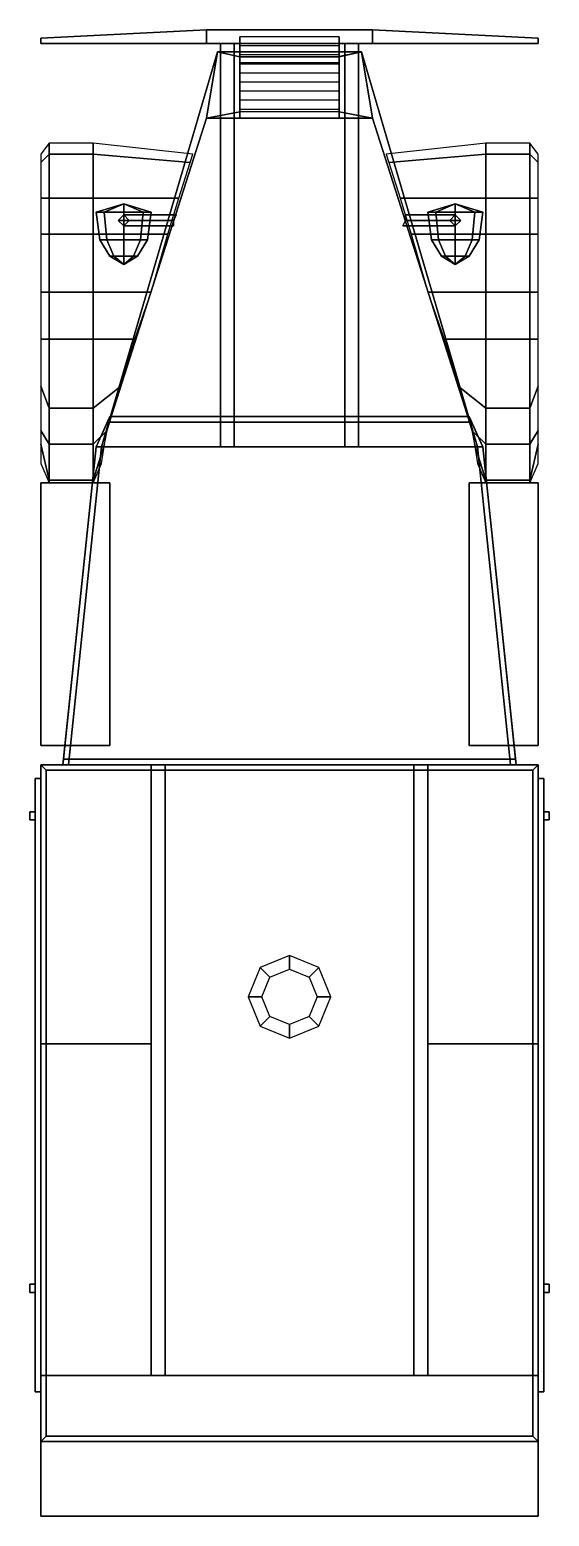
# Model space of a CAD drawing. Extents: x -0.94 to 0.94, y -2.61 to 2.77.
import ezdxf

# ---------------------------------------------------------------- set-up
doc = ezdxf.new("R2010")
doc.units = 0
doc.layers.get('0').update_dxf_attribs({"linetype": 'CONTINUOUS'})
doc.layers.add('FENDERS', color=6, linetype='CONTINUOUS')

msp = doc.modelspace()

# ---------------------------------------------------------------- linework, layer by layer
for points in [[(-0.3, 2.72, 0.5), (-0.3, 2.77, 0.5), (-0.9, 2.74, 0.5), (-0.9, 2.72, 0.5)], [(-0.9, 2.74, 0.39), (-0.3, 2.77, 0.39), (-0.3, 2.72, 0.39), (-0.9, 2.72, 0.39)], [(-0.9, 2.74, 0.5), (-0.3, 2.77, 0.5), (-0.3, 2.77, 0.39), (-0.9, 2.74, 0.39)], [(0.3, 2.72, 0.5), (0.3, 2.77, 0.5), (-0.3, 2.77, 0.5), (-0.3, 2.72, 0.5)], [(-0.3, 2.77, 0.39), (0.3, 2.77, 0.39), (0.3, 2.72, 0.39), (-0.3, 2.72, 0.39)], [(-0.3, 2.77, 0.5), (0.3, 2.77, 0.5), (0.3, 2.77, 0.39), (-0.3, 2.77, 0.39)], [(0.18, 2.6146, 0.71), (0.18, 2.7446, 0.64), (-0.18, 2.7446, 0.64), (-0.18, 2.6146, 0.71)], [(-0.18, 2.7446, 0.64), (-0.18, 2.7446, 0.64), (-0.18, 2.655, 0.64), (-0.18, 2.6409, 0.6958)], [(0.18, 2.655, 0.64), (0.18, 2.655, 0.64), (0.18, 2.7446, 0.64), (0.18, 2.6409, 0.6958)], [(0.9, 2.74, 0.39), (0.3, 2.77, 0.39), (0.3, 2.77, 0.5), (0.9, 2.74, 0.5)], [(0.3, 2.72, 0.39), (0.3, 2.77, 0.39), (0.9, 2.74, 0.39), (0.9, 2.72, 0.39)], [(0.9, 2.74, 0.5), (0.3, 2.77, 0.5), (0.3, 2.72, 0.5), (0.9, 2.72, 0.5)], [(-0.9, 2.72, 0.5), (-0.9, 2.74, 0.5), (-0.9, 2.74, 0.39), (-0.9, 2.72, 0.39)], [(-0.9, 2.72, 0.39), (-0.3, 2.72, 0.39), (-0.3, 2.72, 0.5), (-0.9, 2.72, 0.5)], [(-0.3, 2.72, 0.39), (0.3, 2.72, 0.39), (0.3, 2.72, 0.5), (-0.3, 2.72, 0.5)], [(-0.2, 2.72, 0.43), (-0.2, 1.26, 0.43), (-0.25, 1.26, 0.43), (-0.25, 2.72, 0.43)], [(-0.25, 2.69, 0.5), (-0.2, 2.69, 0.5), (-0.2, 2.72, 0.5), (-0.25, 2.72, 0.5)], [(-0.25, 2.72, 0.43), (-0.25, 1.26, 0.43), (-0.25, 1.26, 0.5), (-0.25, 2.72, 0.5)], [(-0.2, 2.72, 0.5), (-0.2, 1.26, 0.5), (-0.2, 1.26, 0.43), (-0.2, 2.72, 0.43)], [(0.18, 2.5816, 0.84), (0.18, 2.7116, 0.77), (-0.18, 2.7116, 0.77), (-0.18, 2.5816, 0.84)], [(-0.18, 2.7116, 0.77), (-0.18, 2.7116, 0.77), (-0.18, 2.6221, 0.77), (-0.18, 2.608, 0.8258)], [(0.18, 2.6221, 0.77), (0.18, 2.6221, 0.77), (0.18, 2.7116, 0.77), (0.18, 2.608, 0.8258)], [(0.2, 2.69, 0.5), (0.25, 2.69, 0.5), (0.25, 2.72, 0.5), (0.2, 2.72, 0.5)], [(0.25, 2.72, 0.43), (0.25, 1.26, 0.43), (0.2, 1.26, 0.43), (0.2, 2.72, 0.43)], [(0.2, 2.72, 0.43), (0.2, 1.26, 0.43), (0.2, 1.26, 0.5), (0.2, 2.72, 0.5)], [(0.25, 2.72, 0.5), (0.25, 1.26, 0.5), (0.25, 1.26, 0.43), (0.25, 2.72, 0.43)], [(0.9, 2.72, 0.5), (0.3, 2.72, 0.5), (0.3, 2.72, 0.39), (0.9, 2.72, 0.39)], [(0.9, 2.72, 0.39), (0.9, 2.74, 0.39), (0.9, 2.74, 0.5), (0.9, 2.72, 0.5)], [(-0.26, 2.69, 0.5), (-0.68, 1.26, 0.5), (-0.68, 1.26, 1.45), (-0.3, 2.45, 1.45)], [(0.26, 2.69, 0.5), (0.68, 1.26, 0.5), (-0.68, 1.26, 0.5), (-0.26, 2.69, 0.5)], [(-0.18, 2.4723, 1.36), (-0.18, 2.6723, 0.57), (-0.26, 2.69, 0.5), (-0.3, 2.45, 1.45)], [(0.18, 2.6723, 0.57), (0.26, 2.69, 0.5), (-0.26, 2.69, 0.5), (-0.18, 2.6723, 0.57)], [(0.18, 2.5487, 0.97), (0.18, 2.6787, 0.9), (-0.18, 2.6787, 0.9), (-0.18, 2.5487, 0.97)], [(-0.18, 2.6787, 0.9), (-0.18, 2.6787, 0.9), (-0.18, 2.5892, 0.9), (-0.18, 2.5751, 0.9558)], [(-0.18, 2.45, 1.36), (-0.18, 2.65, 0.57), (-0.18, 2.6723, 0.57), (-0.18, 2.4727, 1.36)], [(0.18, 2.65, 0.57), (0.18, 2.6723, 0.57), (-0.18, 2.6723, 0.57), (-0.18, 2.65, 0.57)], [(0.18, 2.45, 1.36), (0.18, 2.65, 0.57), (-0.18, 2.65, 0.57), (-0.18, 2.45, 1.36)], [(0.18, 2.5158, 1.1), (0.18, 2.6458, 1.03), (-0.18, 2.6458, 1.03), (-0.18, 2.5158, 1.1)], [(-0.18, 2.6458, 1.03), (-0.18, 2.6458, 1.03), (-0.18, 2.5562, 1.03), (-0.18, 2.5421, 1.0858)], [(0.3, 2.45, 1.45), (0.26, 2.69, 0.5), (0.18, 2.6727, 0.57), (0.18, 2.4727, 1.36)], [(0.18, 2.5892, 0.9), (0.18, 2.5892, 0.9), (0.18, 2.6787, 0.9), (0.18, 2.5751, 0.9558)], [(0.18, 2.4727, 1.36), (0.18, 2.6723, 0.57), (0.18, 2.65, 0.57), (0.18, 2.45, 1.36)], [(0.18, 2.5563, 1.03), (0.18, 2.5563, 1.03), (0.18, 2.6458, 1.03), (0.18, 2.5421, 1.0858)], [(0.68, 1.26, 1.45), (0.68, 1.26, 0.5), (0.26, 2.69, 0.5), (0.3, 2.45, 1.45)], [(0.18, 2.4829, 1.23), (0.18, 2.6129, 1.16), (-0.18, 2.6129, 1.16), (-0.18, 2.4829, 1.23)], [(-0.18, 2.6129, 1.16), (-0.18, 2.6129, 1.16), (-0.18, 2.5233, 1.16), (-0.18, 2.5092, 1.2158)], [(0.18, 2.5234, 1.16), (0.18, 2.5234, 1.16), (0.18, 2.6129, 1.16), (0.18, 2.5092, 1.2158)], [(0.18, 2.45, 1.36), (0.18, 2.58, 1.29), (-0.18, 2.58, 1.29), (-0.18, 2.45, 1.36)], [(-0.18, 2.58, 1.29), (-0.18, 2.58, 1.29), (-0.18, 2.4904, 1.29), (-0.18, 2.4763, 1.3458)], [(0.18, 2.4905, 1.29), (0.18, 2.4905, 1.29), (0.18, 2.58, 1.29), (0.18, 2.4763, 1.3458)], [(-0.3, 2.45, 1.45), (-0.68, 1.26, 1.45), (0.68, 1.26, 1.45), (0.3, 2.45, 1.45)], [(0.3, 2.45, 1.45), (0.18, 2.4727, 1.36), (-0.18, 2.4727, 1.36), (-0.3, 2.45, 1.45)], [(-0.6707, 2.11, 1.0693), (-0.7, 2.11, 1.14), (-0.6, 2.14, 1.14)], [(-0.7, 2.11, 1.14), (-0.6707, 2.11, 1.2107), (-0.6, 2.14, 1.14)], [(-0.6866, 2.01, 1.14), (-0.7, 2.11, 1.14), (-0.6707, 2.11, 1.0693), (-0.6612, 2.01, 1.0788)], [(-0.6612, 2.01, 1.2012), (-0.6707, 2.11, 1.2107), (-0.7, 2.11, 1.14), (-0.6866, 2.01, 1.14)], [(-0.6, 2.11, 1.04), (-0.6707, 2.11, 1.0693), (-0.6, 2.14, 1.14)], [(-0.6707, 2.11, 1.2107), (-0.6, 2.11, 1.24), (-0.6, 2.14, 1.14)], [(-0.6612, 2.01, 1.0788), (-0.6707, 2.11, 1.0693), (-0.6, 2.11, 1.04), (-0.6, 2.01, 1.0534)], [(-0.6, 2.01, 1.2266), (-0.6, 2.11, 1.24), (-0.6707, 2.11, 1.2107), (-0.6612, 2.01, 1.2012)], [(-0.41, 2.1, 0.99), (-0.42, 2.08, 0.97), (-0.62, 2.08, 0.97), (-0.6, 2.1, 0.99)], [(-0.6, 2.1, 0.99), (-0.62, 2.08, 0.97), (-0.62, 2.08, 1.07), (-0.6, 2.1, 1.07)], [(-0.5, 2.11, 1.14), (-0.5293, 2.11, 1.0693), (-0.6, 2.14, 1.14)], [(-0.5293, 2.11, 1.0693), (-0.6, 2.11, 1.04), (-0.6, 2.14, 1.14)], [(-0.6, 2.11, 1.24), (-0.5293, 2.11, 1.2107), (-0.6, 2.14, 1.14)], [(-0.5293, 2.11, 1.2107), (-0.5, 2.11, 1.14), (-0.6, 2.14, 1.14)], [(-0.6, 2.01, 1.0534), (-0.6, 2.11, 1.04), (-0.5293, 2.11, 1.0693), (-0.5388, 2.01, 1.0788)], [(-0.5388, 2.01, 1.2012), (-0.5293, 2.11, 1.2107), (-0.6, 2.11, 1.24), (-0.6, 2.01, 1.2266)], [(-0.42, 2.08, 1.01), (-0.41, 2.1, 0.99), (-0.6, 2.1, 0.99), (-0.58, 2.08, 1.01)], [(-0.58, 2.08, 1.01), (-0.6, 2.1, 0.99), (-0.6, 2.1, 1.07), (-0.58, 2.08, 1.07)], [(-0.5388, 2.01, 1.0788), (-0.5293, 2.11, 1.0693), (-0.5, 2.11, 1.14), (-0.5134, 2.01, 1.14)], [(-0.5134, 2.01, 1.14), (-0.5, 2.11, 1.14), (-0.5293, 2.11, 1.2107), (-0.5388, 2.01, 1.2012)], [(0.42, 2.08, 0.97), (0.42, 2.1, 0.99), (0.6, 2.1, 0.99), (0.62, 2.08, 0.97)], [(0.42, 2.1, 0.99), (0.42, 2.08, 1.01), (0.58, 2.08, 1.01), (0.6, 2.1, 0.99)], [(0.5293, 2.11, 1.0693), (0.5, 2.11, 1.14), (0.6, 2.14, 1.14)], [(0.5, 2.11, 1.14), (0.5293, 2.11, 1.2107), (0.6, 2.14, 1.14)], [(0.5134, 2.01, 1.14), (0.5, 2.11, 1.14), (0.5293, 2.11, 1.0693), (0.5388, 2.01, 1.0788)], [(0.5388, 2.01, 1.2012), (0.5293, 2.11, 1.2107), (0.5, 2.11, 1.14), (0.5134, 2.01, 1.14)], [(0.6, 2.11, 1.04), (0.5293, 2.11, 1.0693), (0.6, 2.14, 1.14)], [(0.5293, 2.11, 1.2107), (0.6, 2.11, 1.24), (0.6, 2.14, 1.14)], [(0.5388, 2.01, 1.0788), (0.5293, 2.11, 1.0693), (0.6, 2.11, 1.04), (0.6, 2.01, 1.0534)], [(0.6, 2.01, 1.2266), (0.6, 2.11, 1.24), (0.5293, 2.11, 1.2107), (0.5388, 2.01, 1.2012)], [(0.6, 2.1, 0.99), (0.58, 2.08, 1.01), (0.58, 2.08, 1.07), (0.6, 2.1, 1.07)], [(0.7, 2.11, 1.14), (0.6707, 2.11, 1.0693), (0.6, 2.14, 1.14)], [(0.6707, 2.11, 1.0693), (0.6, 2.11, 1.04), (0.6, 2.14, 1.14)], [(0.6, 2.11, 1.24), (0.6707, 2.11, 1.2107), (0.6, 2.14, 1.14)], [(0.6707, 2.11, 1.2107), (0.7, 2.11, 1.14), (0.6, 2.14, 1.14)], [(0.6, 2.01, 1.0534), (0.6, 2.11, 1.04), (0.6707, 2.11, 1.0693), (0.6612, 2.01, 1.0788)], [(0.6612, 2.01, 1.2012), (0.6707, 2.11, 1.2107), (0.6, 2.11, 1.24), (0.6, 2.01, 1.2266)], [(0.62, 2.08, 0.97), (0.6, 2.1, 0.99), (0.6, 2.1, 1.07), (0.62, 2.08, 1.07)], [(0.6612, 2.01, 1.0788), (0.6707, 2.11, 1.0693), (0.7, 2.11, 1.14), (0.6866, 2.01, 1.14)], [(0.6866, 2.01, 1.14), (0.7, 2.11, 1.14), (0.6707, 2.11, 1.2107), (0.6612, 2.01, 1.2012)], [(-0.42, 2.08, 0.97), (-0.42, 2.06, 0.99), (-0.6, 2.06, 0.99), (-0.62, 2.08, 0.97)], [(-0.62, 2.08, 0.97), (-0.6, 2.06, 0.99), (-0.6, 2.06, 1.07), (-0.62, 2.08, 1.07)], [(-0.42, 2.06, 0.99), (-0.42, 2.08, 1.01), (-0.58, 2.08, 1.01), (-0.6, 2.06, 0.99)], [(-0.6, 2.06, 0.99), (-0.58, 2.08, 1.01), (-0.58, 2.08, 1.07), (-0.6, 2.06, 1.07)], [(0.42, 2.08, 1.01), (0.41, 2.06, 0.99), (0.6, 2.06, 0.99), (0.58, 2.08, 1.01)], [(0.41, 2.06, 0.99), (0.42, 2.08, 0.97), (0.62, 2.08, 0.97), (0.6, 2.06, 0.99)], [(0.58, 2.08, 1.01), (0.6, 2.06, 0.99), (0.6, 2.06, 1.07), (0.58, 2.08, 1.07)], [(0.6, 2.06, 0.99), (0.62, 2.08, 0.97), (0.62, 2.08, 1.07), (0.6, 2.06, 1.07)], [(-0.65, 1.95, 1.14), (-0.6866, 2.01, 1.14), (-0.6612, 2.01, 1.0788), (-0.6354, 1.95, 1.1046)], [(-0.6354, 1.95, 1.1754), (-0.6612, 2.01, 1.2012), (-0.6866, 2.01, 1.14), (-0.65, 1.95, 1.14)], [(-0.6354, 1.95, 1.1046), (-0.6612, 2.01, 1.0788), (-0.6, 2.01, 1.0534), (-0.6, 1.95, 1.09)], [(-0.6, 1.95, 1.19), (-0.6, 2.01, 1.2266), (-0.6612, 2.01, 1.2012), (-0.6354, 1.95, 1.1754)], [(-0.6, 1.95, 1.09), (-0.6, 2.01, 1.0534), (-0.5388, 2.01, 1.0788), (-0.5646, 1.95, 1.1046)], [(-0.5646, 1.95, 1.1754), (-0.5388, 2.01, 1.2012), (-0.6, 2.01, 1.2266), (-0.6, 1.95, 1.19)], [(-0.5646, 1.95, 1.1046), (-0.5388, 2.01, 1.0788), (-0.5134, 2.01, 1.14), (-0.55, 1.95, 1.14)], [(-0.55, 1.95, 1.14), (-0.5134, 2.01, 1.14), (-0.5388, 2.01, 1.2012), (-0.5646, 1.95, 1.1754)], [(0.55, 1.95, 1.14), (0.5134, 2.01, 1.14), (0.5388, 2.01, 1.0788), (0.5646, 1.95, 1.1046)], [(0.5646, 1.95, 1.1754), (0.5388, 2.01, 1.2012), (0.5134, 2.01, 1.14), (0.55, 1.95, 1.14)], [(0.5646, 1.95, 1.1046), (0.5388, 2.01, 1.0788), (0.6, 2.01, 1.0534), (0.6, 1.95, 1.09)], [(0.6, 1.95, 1.19), (0.6, 2.01, 1.2266), (0.5388, 2.01, 1.2012), (0.5646, 1.95, 1.1754)], [(0.6, 1.95, 1.09), (0.6, 2.01, 1.0534), (0.6612, 2.01, 1.0788), (0.6354, 1.95, 1.1046)], [(0.6354, 1.95, 1.1754), (0.6612, 2.01, 1.2012), (0.6, 2.01, 1.2266), (0.6, 1.95, 1.19)], [(0.6354, 1.95, 1.1046), (0.6612, 2.01, 1.0788), (0.6866, 2.01, 1.14), (0.65, 1.95, 1.14)], [(0.65, 1.95, 1.14), (0.6866, 2.01, 1.14), (0.6612, 2.01, 1.2012), (0.6354, 1.95, 1.1754)], [(-0.6, 1.92, 1.14), (-0.65, 1.95, 1.14), (-0.6354, 1.95, 1.1046), (-0.6, 1.92, 1.14)], [(-0.6, 1.92, 1.14), (-0.6354, 1.95, 1.1754), (-0.65, 1.95, 1.14), (-0.6, 1.92, 1.14)], [(-0.6, 1.92, 1.14), (-0.6354, 1.95, 1.1046), (-0.6, 1.95, 1.09), (-0.6, 1.92, 1.14)], [(-0.6, 1.92, 1.14), (-0.6, 1.95, 1.19), (-0.6354, 1.95, 1.1754), (-0.6, 1.92, 1.14)], [(-0.6, 1.92, 1.14), (-0.6, 1.95, 1.09), (-0.5646, 1.95, 1.1046), (-0.6, 1.92, 1.14)], [(-0.6, 1.92, 1.14), (-0.5646, 1.95, 1.1046), (-0.55, 1.95, 1.14), (-0.6, 1.92, 1.14)], [(-0.6, 1.92, 1.14), (-0.55, 1.95, 1.14), (-0.5646, 1.95, 1.1754), (-0.6, 1.92, 1.14)], [(-0.6, 1.92, 1.14), (-0.5646, 1.95, 1.1754), (-0.6, 1.95, 1.19), (-0.6, 1.92, 1.14)], [(0.6, 1.92, 1.14), (0.55, 1.95, 1.14), (0.5646, 1.95, 1.1046), (0.6, 1.92, 1.14)], [(0.6, 1.92, 1.14), (0.5646, 1.95, 1.1754), (0.55, 1.95, 1.14), (0.6, 1.92, 1.14)], [(0.6, 1.92, 1.14), (0.5646, 1.95, 1.1046), (0.6, 1.95, 1.09), (0.6, 1.92, 1.14)], [(0.6, 1.92, 1.14), (0.6, 1.95, 1.19), (0.5646, 1.95, 1.1754), (0.6, 1.92, 1.14)], [(0.6, 1.92, 1.14), (0.6, 1.95, 1.09), (0.6354, 1.95, 1.1046), (0.6, 1.92, 1.14)], [(0.6, 1.92, 1.14), (0.6354, 1.95, 1.1046), (0.65, 1.95, 1.14), (0.6, 1.92, 1.14)], [(0.6, 1.92, 1.14), (0.65, 1.95, 1.14), (0.6354, 1.95, 1.1754), (0.6, 1.92, 1.14)], [(0.6, 1.92, 1.14), (0.6354, 1.95, 1.1754), (0.6, 1.95, 1.19), (0.6, 1.92, 1.14)], [(-0.6591, 1.35, 1.88), (-0.7, 1.26, 1.98), (-0.7, 1.26, 2), (-0.65, 1.37, 1.89)], [(-0.65, 1.37, 1.89), (-0.7, 1.26, 2), (0.7, 1.26, 2), (0.65, 1.37, 1.89)], [(0.6591, 1.35, 1.88), (0.7, 1.26, 1.98), (-0.7, 1.26, 1.98), (-0.6591, 1.35, 1.88)], [(0.65, 1.37, 1.89), (0.6591, 1.35, 1.88), (-0.6591, 1.35, 1.88), (-0.65, 1.37, 1.89)], [(0.7, 1.26, 2), (0.7, 1.26, 1.98), (0.6591, 1.35, 1.88), (0.65, 1.37, 1.89)], [(-0.7, 1.26, 1.98), (-0.82, 0.11, 2.06), (-0.8179, 0.13, 2.0786), (-0.7, 1.26, 2)], [(0.7, 1.26, 1.98), (0.82, 0.11, 2.06), (-0.82, 0.11, 2.06), (-0.7, 1.26, 1.98)], [(-0.7, 1.26, 2), (-0.8179, 0.13, 2.0786), (0.8179, 0.13, 2.0786), (0.7, 1.26, 2)], [(-0.68, 1.26, 0.43), (-0.8, 0.11, 0.43), (-0.8, 0.11, 2.06), (-0.68, 1.26, 1.98)], [(0.68, 1.26, 0.43), (0.8, 0.11, 0.43), (-0.8, 0.11, 0.43), (-0.68, 1.26, 0.43)], [(0.68, 1.26, 1.98), (0.68, 1.26, 1.45), (-0.68, 1.26, 1.45), (-0.68, 1.26, 1.98)], [(0.8, 0.11, 2.06), (0.8, 0.11, 0.43), (0.68, 1.26, 0.43), (0.68, 1.26, 1.98)], [(0.8179, 0.13, 2.0786), (0.82, 0.11, 2.06), (0.7, 1.26, 1.98), (0.7, 1.26, 2)], [(-0.9, 1.13, 0.44), (-0.9, 0.18, 0.44), (-0.9, 0.18, 0.46), (-0.9, 1.13, 0.46)], [(-0.65, 1.13, 0.46), (-0.65, 1.13, 0.44), (-0.9, 1.13, 0.44), (-0.9, 1.13, 0.46)], [(-0.65, 1.13, 0.44), (-0.65, 0.18, 0.44), (-0.9, 0.18, 0.44), (-0.9, 1.13, 0.44)], [(-0.9, 1.13, 0.46), (-0.9, 0.18, 0.46), (-0.65, 0.18, 0.46), (-0.65, 1.13, 0.46)], [(-0.65, 0.18, 0.46), (-0.65, 0.18, 0.44), (-0.65, 1.13, 0.44), (-0.65, 1.13, 0.46)], [(0.65, 1.13, 0.44), (0.65, 0.18, 0.44), (0.65, 0.18, 0.46), (0.65, 1.13, 0.46)], [(0.9, 1.13, 0.44), (0.9, 0.18, 0.44), (0.65, 0.18, 0.44), (0.65, 1.13, 0.44)], [(0.65, 1.13, 0.46), (0.65, 0.18, 0.46), (0.9, 0.18, 0.46), (0.9, 1.13, 0.46)], [(0.9, 1.13, 0.46), (0.9, 1.13, 0.44), (0.65, 1.13, 0.44), (0.65, 1.13, 0.46)], [(0.9, 0.18, 0.46), (0.9, 0.18, 0.44), (0.9, 1.13, 0.44), (0.9, 1.13, 0.46)], [(-0.9, 0.18, 0.46), (-0.9, 0.18, 0.44), (-0.65, 0.18, 0.44), (-0.65, 0.18, 0.46)], [(0.65, 0.18, 0.46), (0.65, 0.18, 0.44), (0.9, 0.18, 0.44), (0.9, 0.18, 0.46)], [(0.9, 0.11, 1.99), (0.9, 0.11, 1.03), (-0.9, 0.11, 1.03), (-0.9, 0.11, 1.99)], [(-0.9, 0.11, 1.99), (-0.88, 0.09, 1.99), (0.88, 0.09, 1.99), (0.9, 0.11, 1.99)], [(-0.9, 0.11, 0.39), (-0.9, -0.9, 0.39), (-0.9, -0.9, 1.03), (-0.9, 0.11, 1.03)], [(-0.5, 0.11, 0.39), (-0.5, -0.9, 0.39), (-0.9, -0.9, 0.39), (-0.9, 0.11, 0.39)], [(-0.8, 0.11, 1.03), (-0.8, 0.11, 0.43), (-0.9, 0.11, 0.39), (-0.9, 0.11, 1.03)], [(-0.9, 0.11, 1.03), (-0.9, -0.9, 1.03), (-0.5, -0.9, 1.03), (-0.5, 0.11, 1.03)], [(0.9, 0.11, 1.03), (0.9, -2.34, 1.03), (-0.9, -2.34, 1.03), (-0.9, 0.11, 1.03)], [(-0.9, 0.11, 1.99), (-0.9, 0.06, 1.26), (-0.9, -2.16, 1.26), (-0.9, -2.34, 1.99)], [(-0.88, 0.09, 1.99), (-0.9, 0.11, 1.99), (-0.9, -2.34, 1.99), (-0.88, -2.32, 1.99)], [(-0.5, 0.11, 0.43), (-0.5, 0.11, 0.39), (-0.9, 0.11, 0.39), (-0.8, 0.11, 0.43)], [(-0.9, 0.11, 1.99), (-0.9, 0.11, 1.03), (-0.9, 0.06, 1.05), (-0.9, 0.06, 1.26)], [(-0.9, 0.11, 1.03), (-0.9, -2.34, 1.03), (-0.9, -2.16, 1.05), (-0.9, 0.06, 1.05)], [(-0.8179, 0.13, 2.13), (-0.8179, 0.13, 2.0786), (-0.82, 0.11, 2.06), (-0.82, 0.11, 2.13)], [(0.82, 0.11, 2.13), (0.8179, 0.13, 2.13), (-0.8179, 0.13, 2.13), (-0.82, 0.11, 2.13)], [(-0.82, 0.11, 2.13), (-0.82, 0.11, 2.06), (0.82, 0.11, 2.06), (0.82, 0.11, 2.13)], [(0.8179, 0.13, 2.13), (0.8179, 0.13, 2.0786), (-0.8179, 0.13, 2.0786), (-0.8179, 0.13, 2.13)], [(-0.8, 0.11, 2.06), (-0.8, 0.11, 1.99), (0.8, 0.11, 1.99), (0.8, 0.11, 2.06)], [(-0.5, -0.9, 0.6), (-0.5, -0.9, 0.39), (-0.5, 0.11, 0.39), (-0.5, 0.11, 0.6)], [(-0.5, 0.11, 0.6), (-0.5, -2.1, 0.6), (-0.5, -2.1, 1.03), (-0.5, 0.11, 1.03)], [(-0.45, 0.11, 0.6), (-0.45, -2.1, 0.6), (-0.5, -2.1, 0.6), (-0.5, 0.11, 0.6)], [(-0.5, -2.1, 1.03), (-0.45, -2.1, 1.03), (-0.45, 0.11, 1.03), (-0.5, 0.11, 1.03)], [(-0.5, 0.11, 1.03), (-0.45, 0.11, 1.03), (-0.45, 0.11, 0.6), (-0.5, 0.11, 0.6)], [(-0.45, 0.11, 1.03), (-0.45, -2.1, 1.03), (-0.45, -2.1, 0.6), (-0.45, 0.11, 0.6)], [(0.45, -2.1, 1.03), (0.5, -2.1, 1.03), (0.5, 0.11, 1.03), (0.45, 0.11, 1.03)], [(0.45, 0.11, 1.03), (0.5, 0.11, 1.03), (0.5, 0.11, 0.6), (0.45, 0.11, 0.6)], [(0.5, 0.11, 0.6), (0.5, -2.1, 0.6), (0.45, -2.1, 0.6), (0.45, 0.11, 0.6)], [(0.45, 0.11, 0.6), (0.45, -2.1, 0.6), (0.45, -2.1, 1.03), (0.45, 0.11, 1.03)], [(0.5, 0.11, 1.03), (0.5, -2.1, 1.03), (0.5, -2.1, 0.6), (0.5, 0.11, 0.6)], [(0.5, 0.11, 1.03), (0.5, -0.9, 1.03), (0.9, -0.9, 1.03), (0.9, 0.11, 1.03)], [(0.9, 0.11, 0.39), (0.9, -0.9, 0.39), (0.5, -0.9, 0.39), (0.5, 0.11, 0.39)], [(0.5, 0.11, 0.39), (0.5, -0.9, 0.39), (0.5, -0.9, 0.6), (0.5, 0.11, 0.6)], [(0.8, 0.11, 0.43), (0.9, 0.11, 0.39), (0.5, 0.11, 0.39), (0.5, 0.11, 0.43)], [(0.9, 0.11, 1.03), (0.9, 0.11, 0.39), (0.8, 0.11, 0.43), (0.8, 0.11, 1.03)], [(0.82, 0.11, 2.06), (0.8179, 0.13, 2.0786), (0.8179, 0.13, 2.13), (0.82, 0.11, 2.13)], [(0.88, -2.32, 1.99), (0.9, -2.34, 1.99), (0.9, 0.11, 1.99), (0.88, 0.09, 1.99)], [(0.9, -0.9, 1.03), (0.9, -0.9, 0.39), (0.9, 0.11, 0.39), (0.9, 0.11, 1.03)], [(0.9, -2.34, 1.99), (0.9, -2.16, 1.26), (0.9, 0.06, 1.26), (0.9, 0.11, 1.99)], [(0.9, 0.06, 1.26), (0.9, 0.06, 1.05), (0.9, 0.11, 1.03), (0.9, 0.11, 1.99)], [(0.9, 0.06, 1.05), (0.9, -2.16, 1.05), (0.9, -2.34, 1.03), (0.9, 0.11, 1.03)], [(-0.92, 0.06, 1.26), (-0.92, -2.16, 1.26), (-0.9, -2.16, 1.26), (-0.9, 0.06, 1.26)], [(-0.9, 0.06, 1.26), (-0.9, 0.06, 1.05), (-0.92, 0.06, 1.05), (-0.92, 0.06, 1.26)], [(-0.92, 0.06, 1.05), (-0.92, -2.16, 1.05), (-0.92, -2.16, 1.26), (-0.92, 0.06, 1.26)], [(-0.9, 0.06, 1.05), (-0.9, -2.16, 1.05), (-0.92, -2.16, 1.05), (-0.92, 0.06, 1.05)], [(-0.88, 0.09, 1.99), (-0.88, 0.09, 1.05), (0.88, 0.09, 1.05), (0.88, 0.09, 1.99)], [(-0.88, 0.09, 1.05), (-0.88, -2.32, 1.05), (0.88, -2.32, 1.05), (0.88, 0.09, 1.05)], [(-0.88, -2.32, 1.99), (-0.88, -2.32, 1.05), (-0.88, 0.09, 1.05), (-0.88, 0.09, 1.99)], [(0.88, 0.09, 1.99), (0.88, 0.09, 1.05), (0.88, -2.32, 1.05), (0.88, -2.32, 1.99)], [(0.9, 0.06, 1.26), (0.9, -2.16, 1.26), (0.92, -2.16, 1.26), (0.92, 0.06, 1.26)], [(0.92, 0.06, 1.26), (0.92, 0.06, 1.05), (0.9, 0.06, 1.05), (0.9, 0.06, 1.26)], [(0.92, 0.06, 1.05), (0.92, -2.16, 1.05), (0.9, -2.16, 1.05), (0.9, 0.06, 1.05)], [(0.92, -2.16, 1.26), (0.92, -2.16, 1.05), (0.92, 0.06, 1.05), (0.92, 0.06, 1.26)], [(-0.92, -0.06, 1.22), (-0.92, -0.06, 1.01), (-0.94, -0.06, 1.01), (-0.94, -0.06, 1.22)], [(-0.94, -0.06, 1.01), (-0.94, -0.09, 1.01), (-0.94, -0.09, 1.22), (-0.94, -0.06, 1.22)], [(-0.92, -0.06, 1.01), (-0.92, -0.09, 1.01), (-0.94, -0.09, 1.01), (-0.94, -0.06, 1.01)], [(-0.94, -0.06, 1.22), (-0.94, -0.09, 1.22), (-0.92, -0.09, 1.22), (-0.92, -0.06, 1.22)], [(-0.94, -0.09, 1.22), (-0.94, -0.09, 1.01), (-0.92, -0.09, 1.01), (-0.92, -0.09, 1.22)], [(-0.92, -0.09, 1.05), (-0.92, -0.09, 1.01), (-0.92, -0.06, 1.01), (-0.92, -0.06, 1.05)], [(0.92, -0.06, 1.22), (0.92, -0.09, 1.22), (0.94, -0.09, 1.22), (0.94, -0.06, 1.22)], [(0.94, -0.06, 1.22), (0.94, -0.06, 1.01), (0.92, -0.06, 1.01), (0.92, -0.06, 1.22)], [(0.92, -0.06, 1.01), (0.92, -0.09, 1.01), (0.92, -0.09, 1.05), (0.92, -0.06, 1.05)], [(0.94, -0.06, 1.01), (0.94, -0.09, 1.01), (0.92, -0.09, 1.01), (0.92, -0.06, 1.01)], [(0.92, -0.09, 1.22), (0.92, -0.09, 1.01), (0.94, -0.09, 1.01), (0.94, -0.09, 1.22)], [(0.94, -0.09, 1.22), (0.94, -0.09, 1.01), (0.94, -0.06, 1.01), (0.94, -0.06, 1.22)], [(0, -0.58, 1.05), (-0.1061, -0.6239, 1.05), (-0.0707, -0.6593, 1.9), (0, -0.63, 1.9)], [(0.1061, -0.6239, 1.05), (0, -0.58, 1.05), (0, -0.63, 1.9), (0.0707, -0.6593, 1.9)], [(-0.1061, -0.6239, 1.05), (-0.15, -0.73, 1.05), (-0.1, -0.73, 1.9), (-0.0707, -0.6593, 1.9)], [(0.15, -0.73, 1.05), (0.1061, -0.6239, 1.05), (0.0707, -0.6593, 1.9), (0.1, -0.73, 1.9)], [(-0.15, -0.73, 1.05), (-0.1061, -0.8361, 1.05), (-0.0707, -0.8007, 1.9), (-0.1, -0.73, 1.9)], [(0.1061, -0.8361, 1.05), (0.15, -0.73, 1.05), (0.1, -0.73, 1.9), (0.0707, -0.8007, 1.9)], [(-0.1061, -0.8361, 1.05), (0, -0.88, 1.05), (0, -0.83, 1.9), (-0.0707, -0.8007, 1.9)], [(0, -0.88, 1.05), (0.1061, -0.8361, 1.05), (0.0707, -0.8007, 1.9), (0, -0.83, 1.9)], [(-0.9, -0.9, 1.03), (-0.9, -0.9, 0.39), (-0.5, -0.9, 0.39), (-0.5, -0.9, 1.03)], [(0.5, -0.9, 1.03), (0.5, -0.9, 0.39), (0.9, -0.9, 0.39), (0.9, -0.9, 1.03)], [(-0.92, -1.77, 1.22), (-0.92, -1.77, 1.01), (-0.94, -1.77, 1.01), (-0.94, -1.77, 1.22)], [(-0.94, -1.77, 1.01), (-0.94, -1.8, 1.01), (-0.94, -1.8, 1.22), (-0.94, -1.77, 1.22)], [(-0.92, -1.77, 1.01), (-0.92, -1.8, 1.01), (-0.94, -1.8, 1.01), (-0.94, -1.77, 1.01)], [(-0.94, -1.77, 1.22), (-0.94, -1.8, 1.22), (-0.92, -1.8, 1.22), (-0.92, -1.77, 1.22)], [(-0.92, -1.8, 1.05), (-0.92, -1.8, 1.01), (-0.92, -1.77, 1.01), (-0.92, -1.77, 1.05)], [(0.92, -1.77, 1.01), (0.92, -1.8, 1.01), (0.92, -1.8, 1.05), (0.92, -1.77, 1.05)], [(0.94, -1.77, 1.22), (0.94, -1.77, 1.01), (0.92, -1.77, 1.01), (0.92, -1.77, 1.22)], [(0.94, -1.77, 1.01), (0.94, -1.8, 1.01), (0.92, -1.8, 1.01), (0.92, -1.77, 1.01)], [(0.92, -1.77, 1.22), (0.92, -1.8, 1.22), (0.94, -1.8, 1.22), (0.94, -1.77, 1.22)], [(0.94, -1.8, 1.22), (0.94, -1.8, 1.01), (0.94, -1.77, 1.01), (0.94, -1.77, 1.22)], [(-0.94, -1.8, 1.22), (-0.94, -1.8, 1.01), (-0.92, -1.8, 1.01), (-0.92, -1.8, 1.22)], [(0.92, -1.8, 1.22), (0.92, -1.8, 1.01), (0.94, -1.8, 1.01), (0.94, -1.8, 1.22)], [(-0.9, -2.1, 0.58), (-0.9, -2.61, 0.58), (-0.9, -2.61, 1.03), (-0.9, -2.1, 1.03)], [(0.9, -2.1, 1.03), (0.9, -2.1, 0.58), (-0.9, -2.1, 0.58), (-0.9, -2.1, 1.03)], [(0.9, -2.1, 0.58), (0.9, -2.61, 0.58), (-0.9, -2.61, 0.58), (-0.9, -2.1, 0.58)], [(-0.5, -2.1, 0.6), (-0.45, -2.1, 0.6), (-0.45, -2.1, 1.03), (-0.5, -2.1, 1.03)], [(0.45, -2.1, 0.6), (0.5, -2.1, 0.6), (0.5, -2.1, 1.03), (0.45, -2.1, 1.03)], [(0.9, -2.61, 1.03), (0.9, -2.61, 0.58), (0.9, -2.1, 0.58), (0.9, -2.1, 1.03)], [(-0.92, -2.16, 1.26), (-0.92, -2.16, 1.05), (-0.9, -2.16, 1.05), (-0.9, -2.16, 1.26)], [(-0.9, -2.16, 1.26), (-0.9, -2.16, 1.05), (-0.9, -2.34, 1.03), (-0.9, -2.34, 1.99)], [(0.9, -2.16, 1.26), (0.9, -2.16, 1.05), (0.92, -2.16, 1.05), (0.92, -2.16, 1.26)], [(0.9, -2.34, 1.99), (0.9, -2.34, 1.03), (0.9, -2.16, 1.05), (0.9, -2.16, 1.26)], [(-0.88, -2.32, 1.99), (-0.9, -2.34, 1.99), (0.9, -2.34, 1.99), (0.88, -2.32, 1.99)], [(-0.9, -2.34, 1.03), (-0.9, -2.61, 1.03), (0.9, -2.61, 1.03), (0.9, -2.34, 1.03)], [(-0.9, -2.34, 1.99), (-0.9, -2.34, 1.03), (0.9, -2.34, 1.03), (0.9, -2.34, 1.99)], [(0.88, -2.32, 1.99), (0.88, -2.32, 1.05), (-0.88, -2.32, 1.05), (-0.88, -2.32, 1.99)], [(-0.9, -2.61, 1.03), (-0.9, -2.61, 0.58), (0.9, -2.61, 0.58), (0.9, -2.61, 1.03)]]:
    msp.add_3dface(points)
at = {"layer": 'FENDERS'}
for points in [[(-0.87, 2.32, 0.69), (-0.87, 2.36, 0.58), (-0.9, 2.32, 0.57), (-0.9, 2.29, 0.61)], [(-0.87, 2.16, 0.91), (-0.87, 2.32, 0.69), (-0.9, 2.29, 0.61), (-0.9, 2.16, 0.75)], [(-0.71, 2.32, 0.69), (-0.71, 2.36, 0.58), (-0.87, 2.36, 0.58), (-0.87, 2.32, 0.69)], [(-0.71, 2.16, 0.91), (-0.71, 2.32, 0.69), (-0.87, 2.32, 0.69), (-0.87, 2.16, 0.91)], [(-0.71, 2.36, 0.58), (-0.71, 2.32, 0.69), (-0.36, 2.29, 0.61), (-0.35, 2.32, 0.57)], [(-0.71, 2.32, 0.69), (-0.71, 2.16, 0.91), (-0.4, 2.16, 0.75), (-0.36, 2.29, 0.61)], [(0.71, 2.32, 0.69), (0.71, 2.36, 0.58), (0.35, 2.32, 0.57), (0.36, 2.29, 0.61)], [(0.71, 2.16, 0.91), (0.71, 2.32, 0.69), (0.36, 2.29, 0.61), (0.4, 2.16, 0.75)], [(0.71, 2.36, 0.58), (0.71, 2.32, 0.69), (0.87, 2.32, 0.69), (0.87, 2.36, 0.58)], [(0.71, 2.32, 0.69), (0.71, 2.16, 0.91), (0.87, 2.16, 0.91), (0.87, 2.32, 0.69)], [(0.87, 2.36, 0.58), (0.87, 2.32, 0.69), (0.9, 2.29, 0.61), (0.9, 2.32, 0.57)], [(0.87, 2.32, 0.69), (0.87, 2.16, 0.91), (0.9, 2.16, 0.75), (0.9, 2.29, 0.61)], [(-0.87, 2.03, 1), (-0.87, 2.16, 0.91), (-0.9, 2.16, 0.75), (-0.9, 2.03, 0.87)], [(-0.71, 2.03, 1), (-0.71, 2.16, 0.91), (-0.87, 2.16, 0.91), (-0.87, 2.03, 1)], [(-0.71, 2.16, 0.91), (-0.71, 2.03, 1), (-0.44, 2.03, 0.87), (-0.4, 2.16, 0.75)], [(0.71, 2.03, 1), (0.71, 2.16, 0.91), (0.4, 2.16, 0.75), (0.44, 2.03, 0.87)], [(0.71, 2.16, 0.91), (0.71, 2.03, 1), (0.87, 2.03, 1), (0.87, 2.16, 0.91)], [(0.87, 2.16, 0.91), (0.87, 2.03, 1), (0.9, 2.03, 0.87), (0.9, 2.16, 0.75)], [(-0.87, 1.82, 1.06), (-0.87, 2.03, 1), (-0.9, 2.03, 0.87), (-0.9, 1.82, 0.95)], [(-0.71, 1.82, 1.06), (-0.71, 2.03, 1), (-0.87, 2.03, 1), (-0.87, 1.82, 1.06)], [(-0.71, 2.03, 1), (-0.71, 1.82, 1.06), (-0.5, 1.82, 0.95), (-0.44, 2.03, 0.87)], [(0.71, 1.82, 1.06), (0.71, 2.03, 1), (0.44, 2.03, 0.87), (0.5, 1.82, 0.95)], [(0.71, 2.03, 1), (0.71, 1.82, 1.06), (0.87, 1.82, 1.06), (0.87, 2.03, 1)], [(0.87, 2.03, 1), (0.87, 1.82, 1.06), (0.9, 1.82, 0.95), (0.9, 2.03, 0.87)], [(-0.87, 1.65, 1.06), (-0.87, 1.82, 1.06), (-0.9, 1.82, 0.95), (-0.9, 1.65, 0.95)], [(-0.71, 1.65, 1.06), (-0.71, 1.82, 1.06), (-0.87, 1.82, 1.06), (-0.87, 1.65, 1.06)], [(-0.71, 1.82, 1.06), (-0.71, 1.65, 1.06), (-0.56, 1.65, 0.95), (-0.5, 1.82, 0.95)], [(0.71, 1.65, 1.06), (0.71, 1.82, 1.06), (0.5, 1.82, 0.95), (0.56, 1.65, 0.95)], [(0.71, 1.82, 1.06), (0.71, 1.65, 1.06), (0.87, 1.65, 1.06), (0.87, 1.82, 1.06)], [(0.87, 1.82, 1.06), (0.87, 1.65, 1.06), (0.9, 1.65, 0.95), (0.9, 1.82, 0.95)], [(-0.87, 1.4, 0.98), (-0.87, 1.65, 1.06), (-0.9, 1.65, 0.95), (-0.9, 1.48, 0.88)], [(-0.71, 1.4, 0.98), (-0.71, 1.65, 1.06), (-0.87, 1.65, 1.06), (-0.87, 1.4, 0.98)], [(-0.71, 1.65, 1.06), (-0.71, 1.4, 0.98), (-0.61, 1.48, 0.88), (-0.56, 1.65, 0.95)], [(0.71, 1.4, 0.98), (0.71, 1.65, 1.06), (0.56, 1.65, 0.95), (0.61, 1.48, 0.88)], [(0.71, 1.65, 1.06), (0.71, 1.4, 0.98), (0.87, 1.4, 0.98), (0.87, 1.65, 1.06)], [(0.87, 1.65, 1.06), (0.87, 1.4, 0.98), (0.9, 1.48, 0.88), (0.9, 1.65, 0.95)], [(-0.87, 1.27, 0.9), (-0.87, 1.4, 0.98), (-0.9, 1.48, 0.88), (-0.9, 1.32, 0.71)], [(-0.71, 1.4, 0.98), (-0.71, 1.27, 0.9), (-0.66, 1.32, 0.71), (-0.61, 1.48, 0.88)], [(0.71, 1.27, 0.9), (0.71, 1.4, 0.98), (0.61, 1.48, 0.88), (0.66, 1.32, 0.71)], [(0.87, 1.4, 0.98), (0.87, 1.27, 0.9), (0.9, 1.32, 0.71), (0.9, 1.48, 0.88)], [(-0.71, 1.27, 0.9), (-0.71, 1.4, 0.98), (-0.87, 1.4, 0.98), (-0.87, 1.27, 0.9)], [(0.71, 1.4, 0.98), (0.71, 1.27, 0.9), (0.87, 1.27, 0.9), (0.87, 1.4, 0.98)], [(-0.87, 1.14, 0.71), (-0.87, 1.27, 0.9), (-0.9, 1.32, 0.71), (-0.9, 1.27, 0.57)], [(-0.71, 1.27, 0.9), (-0.71, 1.14, 0.71), (-0.67, 1.27, 0.57), (-0.66, 1.32, 0.71)], [(0.71, 1.14, 0.71), (0.71, 1.27, 0.9), (0.66, 1.32, 0.71), (0.67, 1.27, 0.57)], [(0.87, 1.27, 0.9), (0.87, 1.14, 0.71), (0.9, 1.27, 0.57), (0.9, 1.32, 0.71)], [(-0.87, 1.13, 0.46), (-0.87, 1.14, 0.71), (-0.9, 1.27, 0.57), (-0.9, 1.2, 0.46)], [(-0.71, 1.14, 0.71), (-0.71, 1.27, 0.9), (-0.87, 1.27, 0.9), (-0.87, 1.14, 0.71)], [(-0.71, 1.14, 0.71), (-0.71, 1.13, 0.46), (-0.68, 1.2, 0.46), (-0.67, 1.27, 0.57)], [(0.71, 1.13, 0.46), (0.71, 1.14, 0.71), (0.67, 1.27, 0.57), (0.68, 1.2, 0.46)], [(0.71, 1.27, 0.9), (0.71, 1.14, 0.71), (0.87, 1.14, 0.71), (0.87, 1.27, 0.9)], [(0.87, 1.14, 0.71), (0.87, 1.13, 0.46), (0.9, 1.2, 0.46), (0.9, 1.27, 0.57)], [(-0.71, 1.13, 0.46), (-0.71, 1.14, 0.71), (-0.87, 1.14, 0.71), (-0.87, 1.13, 0.46)], [(0.71, 1.14, 0.71), (0.71, 1.13, 0.46), (0.87, 1.13, 0.46), (0.87, 1.14, 0.71)]]:
    msp.add_3dface(points, dxfattribs=at)

doc.saveas('drawing.dxf')
